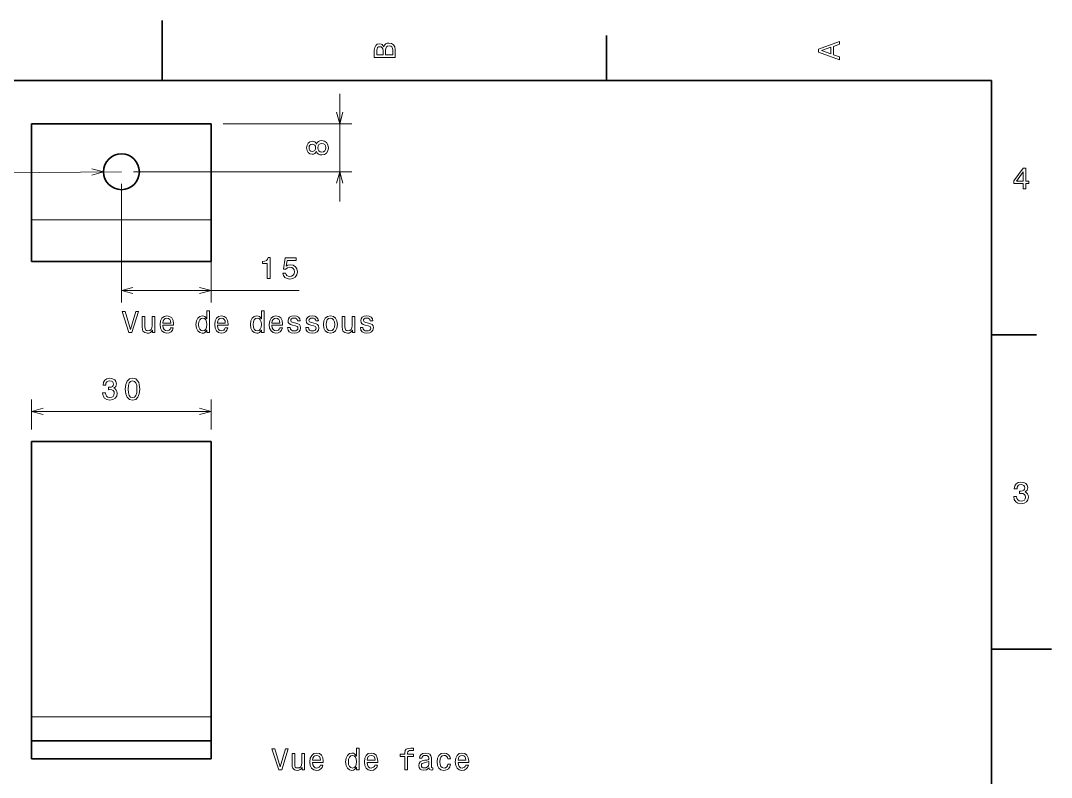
# Model space of a CAD drawing. Extents: x 0 to 297, y 0 to 210.
# Drawn here: x 124.9 to 297, y 83.6 to 210 of the extents above; entities that cross this region are included whole.
import ezdxf

# ---------------------------------------------------------------- set-up
doc = ezdxf.new("R2010")
doc.units = 0

msp = doc.modelspace()

# ---------------------------------------------------------------- linework, layer by layer
at = {"color": 7, "lineweight": 35, "ltscale": 0.25}
for p, q in [((148.5, 200), (148.5, 210)), ((287, 105), (297, 105))]:
    msp.add_line(p, q, dxfattribs=at)
at = {"color": 7, "lineweight": 35, "ltscale": 0.1875}
for p, q in [((222.699997, 200), (222.699997, 207.5)), ((287, 157.5), (294.5, 157.5))]:
    msp.add_line(p, q, dxfattribs=at)
at = {"color": 7, "lineweight": 35}
for p, q in [((287, 200), (10, 200)), ((287, 10), (287, 200)), ((126.693611, 192.764038), (156.693604, 192.764038)), ((126.693611, 169.74559), (156.693604, 169.74559)), ((156.693604, 139.729401), (126.693611, 139.729401)), ((126.693611, 139.729401), (126.693611, 93.710953)), ((156.693604, 93.710953), (156.693604, 139.729401)), ((126.693611, 89.710953), (156.693604, 89.710953)), ((126.693611, 86.710953), (156.693604, 86.710953))]:
    msp.add_line(p, q, dxfattribs=at)
at = {"color": 7, "lineweight": 13, "ltscale": 0.45}
msp.add_line((178.158203, 179.764038), (178.158203, 197.764038), dxfattribs=at)
at = {"color": 7, "lineweight": 35, "ltscale": 0.400461}
for p, q in [((126.693611, 192.764038), (126.693611, 176.74559)), ((156.693604, 176.74559), (156.693604, 192.764038))]:
    msp.add_line(p, q, dxfattribs=at)
at = {"color": 7, "lineweight": 13}
for p, q in [((158.693604, 192.764038), (180.158203, 192.764038)), ((141.693604, 184.764038), (98.991028, 184.421432)), ((143.693604, 184.764038), (180.158203, 184.764038)), ((126.693611, 176.74559), (156.693604, 176.74559)), ((141.693604, 164.931305), (171.410095, 164.931305)), ((126.693611, 144.738739), (156.693604, 144.738739)), ((126.693611, 93.710953), (156.693604, 93.710953))]:
    msp.add_line(p, q, dxfattribs=at)
at = {"color": 7, "lineweight": 13, "ltscale": 0.495818}
msp.add_line((141.693604, 182.764038), (141.693604, 162.931305), dxfattribs=at)
at = {"color": 7, "lineweight": 35, "ltscale": 0.175}
for p, q in [((126.693611, 169.74559), (126.693611, 176.74559)), ((156.693604, 169.74559), (156.693604, 176.74559))]:
    msp.add_line(p, q, dxfattribs=at)
at = {"color": 7, "lineweight": 13, "ltscale": 0.295357}
msp.add_line((156.693604, 174.74559), (156.693604, 162.931305), dxfattribs=at)
at = {"color": 7, "lineweight": 13, "ltscale": 0.125233}
for p, q in [((126.693611, 141.729401), (126.693611, 146.738739)), ((156.693604, 141.729401), (156.693604, 146.738739))]:
    msp.add_line(p, q, dxfattribs=at)
at = {"color": 7, "lineweight": 35, "ltscale": 0.1}
for p, q in [((126.693611, 89.710953), (126.693611, 93.710953)), ((156.693604, 89.710953), (156.693604, 93.710953))]:
    msp.add_line(p, q, dxfattribs=at)
at = {"color": 7, "lineweight": 35, "ltscale": 0.075}
for p, q in [((126.693611, 89.710953), (126.693611, 86.710953)), ((156.693604, 89.710953), (156.693604, 86.710953))]:
    msp.add_line(p, q, dxfattribs=at)
at = {"color": 7, "lineweight": 13}
for points in [[(185.542007, 205.630417), (185.249496, 205.983429), (185.052811, 206.074219), (184.81073, 206.104477), (184.432495, 206.03891), (184.160156, 205.842224), (183.993729, 205.524506), (183.933212, 205.080704), (183.933212, 203.835022), (187.433212, 203.835022), (187.433212, 205.151306), (187.36261, 205.620331), (187.155838, 205.968307), (186.828018, 206.185165), (186.384216, 206.260818), (186.08667, 206.215424), (185.839554, 206.094391), (185.65799, 205.897705)], [(185.385666, 204.984879), (185.385666, 204.298996), (184.351807, 204.298996), (184.351807, 205.025223), (184.382065, 205.297562), (184.472839, 205.489197), (184.629181, 205.605194), (184.86116, 205.645538), (185.093155, 205.600143), (185.254532, 205.479111), (185.355408, 205.272339)], [(187.014618, 205.095825), (187.014618, 204.298996), (185.809296, 204.298996), (185.809296, 205.050446), (185.844589, 205.368164), (185.9505, 205.595108), (186.132065, 205.731277), (186.394302, 205.776657), (186.671692, 205.731277), (186.863327, 205.605194), (186.979324, 205.393372)], [(261.633209, 203.466858), (261.633209, 203.930847), (260.604401, 204.298996), (260.604401, 205.695969), (261.633209, 206.064133), (261.633209, 206.538193), (258.128174, 205.257217), (258.128174, 204.742798)], [(260.17572, 204.460388), (258.632477, 205), (260.17572, 205.539627)], [(174.272034, 188.138672), (174.413239, 187.88147), (174.609924, 187.704956), (174.857056, 187.594009), (175.154602, 187.558701), (175.603455, 187.639389), (175.951431, 187.871384), (176.17334, 188.249619), (176.259064, 188.764038), (176.17334, 189.273407), (175.951431, 189.651642), (175.603455, 189.883636), (175.154602, 189.96936), (174.857056, 189.929016), (174.609924, 189.823105), (174.413239, 189.641556), (174.272034, 189.389389), (174.151001, 189.591125), (173.984573, 189.73233), (173.782837, 189.818069), (173.535721, 189.848328), (173.177658, 189.767639), (172.890198, 189.555817), (172.703583, 189.212875), (172.632996, 188.764038), (172.703583, 188.31015), (172.890198, 187.967209), (173.177658, 187.750336), (173.535721, 187.674698), (173.782837, 187.699905), (173.984573, 187.785645)], [(173.576065, 188.153809), (173.354172, 188.194153), (173.182693, 188.315186), (173.076782, 188.506836), (173.036438, 188.764038), (173.076782, 189.01619), (173.182693, 189.20784), (173.354172, 189.328873), (173.576065, 189.374268), (173.803009, 189.328873), (173.979523, 189.20784), (174.09552, 189.01619), (174.130829, 188.764038), (174.090485, 188.506836), (173.979523, 188.315186), (173.803009, 188.194153)], [(175.144516, 188.042847), (174.877228, 188.088242), (174.675491, 188.234497), (174.544373, 188.461441), (174.498978, 188.764038), (174.544373, 189.061584), (174.675491, 189.288528), (174.877228, 189.434784), (175.144516, 189.485214), (175.431976, 189.434784), (175.648834, 189.288528), (175.790039, 189.061584), (175.835434, 188.764038), (175.790039, 188.461441), (175.648834, 188.234497), (175.431976, 188.088242)], [(292.277374, 181.916794), (292.731262, 181.916794), (292.731262, 182.784225), (293.23056, 182.784225), (293.23056, 183.187683), (292.731262, 183.187683), (292.731262, 185.341141), (292.272339, 185.341141), (290.739197, 183.228027), (290.739197, 182.784225), (292.277374, 182.784225)], [(291.162842, 183.187683), (292.277374, 184.756134), (292.277374, 183.187683)], [(166.065292, 166.931305), (166.524216, 166.931305), (166.524216, 170.456512), (166.181274, 170.456512), (166.0905, 170.14888), (165.908951, 169.942108), (165.631561, 169.82106), (165.248291, 169.780716), (165.248291, 169.422653), (166.065292, 169.422653)], [(168.641373, 167.844116), (168.752319, 167.430573), (168.999435, 167.107803), (169.362549, 166.906082), (169.826523, 166.830429), (170.335892, 166.921204), (170.734314, 167.168335), (170.986465, 167.561707), (171.082291, 168.066025), (170.996552, 168.535049), (170.754486, 168.903198), (170.376236, 169.140228), (169.887054, 169.225967), (169.508804, 169.165451), (169.216293, 168.999023), (169.357513, 169.942108), (170.890656, 169.942108), (170.890656, 170.355652), (169.019608, 170.355652), (168.742233, 168.499741), (169.145691, 168.499741), (169.438202, 168.736771), (169.811401, 168.82251), (170.134155, 168.767029), (170.381287, 168.605652), (170.537628, 168.358536), (170.593094, 168.040802), (170.537628, 167.723083), (170.376236, 167.475967), (170.12912, 167.319626), (169.811401, 167.264145), (169.544098, 167.299454), (169.337341, 167.415451), (169.186035, 167.597), (169.110382, 167.844116)], [(144.089142, 161.394012), (143.211609, 158.413452), (142.308884, 161.394012), (141.829773, 161.394012), (142.959457, 157.888962), (143.463776, 157.888962), (144.568237, 161.394012)], [(147.29158, 160.597168), (146.847778, 160.597168), (146.847778, 159.033768), (146.797348, 158.67067), (146.651093, 158.408417), (146.424149, 158.247025), (146.126602, 158.196594), (145.889572, 158.236938), (145.738266, 158.357986), (145.652542, 158.564758), (145.63237, 158.857254), (145.63237, 160.597168), (145.188568, 160.597168), (145.188568, 158.81691), (145.20369, 158.458847), (145.299515, 158.161301), (145.592026, 157.888962), (146.061035, 157.793137), (146.313202, 157.828445), (146.53006, 157.91922), (146.71666, 158.075562), (146.86795, 158.302505), (146.86795, 157.888962), (147.29158, 157.888962)], [(148.628036, 159.114471), (150.403259, 159.114471), (150.408295, 159.321243), (150.327606, 159.901215), (150.105713, 160.33493), (149.752686, 160.597168), (149.283661, 160.692993), (148.824722, 160.592133), (148.471695, 160.309708), (148.244751, 159.850784), (148.164063, 159.24559), (148.239716, 158.625275), (148.46666, 158.171387), (148.814636, 157.888962), (149.268524, 157.793137), (149.661896, 157.858704), (149.984665, 158.030167), (150.221695, 158.302505), (150.357864, 158.665619), (149.919113, 158.665619), (149.828323, 158.463882), (149.697205, 158.312592), (149.324005, 158.191559), (149.036545, 158.247025), (148.819687, 158.423538), (148.678467, 158.711014), (148.628036, 159.099335)], [(148.628036, 159.487671), (148.683517, 159.835648), (148.819687, 160.09285), (149.026459, 160.249191), (149.298798, 160.304672), (149.566086, 160.249191), (149.772858, 160.09285), (149.898941, 159.835648), (149.944321, 159.487671)], [(155.976028, 158.307556), (155.976028, 157.888962), (156.41983, 157.888962), (156.41983, 161.509995), (155.981064, 161.509995), (155.981064, 160.183624), (155.643173, 160.56691), (155.436401, 160.6577), (155.199371, 160.692993), (154.770691, 160.592133), (154.437836, 160.309708), (154.220978, 159.85582), (154.14534, 159.24559), (154.220978, 158.635361), (154.437836, 158.176422), (154.770691, 157.888962), (155.199371, 157.793137), (155.436401, 157.828445), (155.648209, 157.91922)], [(155.275009, 160.294586), (155.56752, 160.223969), (155.789429, 160.027283), (155.920547, 159.699478), (155.970978, 159.24559), (155.920547, 158.786652), (155.789429, 158.458847), (155.56752, 158.257111), (155.275009, 158.191559), (154.997635, 158.257111), (154.785828, 158.458847), (154.644608, 158.791702), (154.599228, 159.24559), (154.644608, 159.694443), (154.785828, 160.022247), (154.997635, 160.223969)], [(157.736115, 159.114471), (159.511322, 159.114471), (159.516373, 159.321243), (159.435684, 159.901215), (159.213776, 160.33493), (158.860748, 160.597168), (158.391724, 160.692993), (157.9328, 160.592133), (157.579773, 160.309708), (157.352829, 159.850784), (157.272141, 159.24559), (157.347778, 158.625275), (157.574722, 158.171387), (157.922714, 157.888962), (158.376602, 157.793137), (158.769974, 157.858704), (159.092743, 158.030167), (159.329773, 158.302505), (159.465942, 158.665619), (159.027176, 158.665619), (158.936401, 158.463882), (158.805267, 158.312592), (158.432083, 158.191559), (158.144608, 158.247025), (157.92775, 158.423538), (157.786545, 158.711014), (157.736115, 159.099335)], [(157.736115, 159.487671), (157.79158, 159.835648), (157.92775, 160.09285), (158.134521, 160.249191), (158.40686, 160.304672), (158.674149, 160.249191), (158.88092, 160.09285), (159.007004, 159.835648), (159.052399, 159.487671)], [(165.084091, 158.307556), (165.084091, 157.888962), (165.527893, 157.888962), (165.527893, 161.509995), (165.089142, 161.509995), (165.089142, 160.183624), (164.751236, 160.56691), (164.544464, 160.6577), (164.307434, 160.692993), (163.878769, 160.592133), (163.545914, 160.309708), (163.329056, 159.85582), (163.253403, 159.24559), (163.329056, 158.635361), (163.545914, 158.176422), (163.878769, 157.888962), (164.307434, 157.793137), (164.544464, 157.828445), (164.756287, 157.91922)], [(164.383087, 160.294586), (164.675598, 160.223969), (164.897491, 160.027283), (165.028625, 159.699478), (165.079056, 159.24559), (165.028625, 158.786652), (164.897491, 158.458847), (164.675598, 158.257111), (164.383087, 158.191559), (164.105713, 158.257111), (163.89389, 158.458847), (163.752686, 158.791702), (163.707291, 159.24559), (163.752686, 159.694443), (163.89389, 160.022247), (164.105713, 160.223969)], [(166.844177, 159.114471), (168.6194, 159.114471), (168.624435, 159.321243), (168.543747, 159.901215), (168.321838, 160.33493), (167.968826, 160.597168), (167.499802, 160.692993), (167.040863, 160.592133), (166.687836, 160.309708), (166.460892, 159.850784), (166.380203, 159.24559), (166.455856, 158.625275), (166.6828, 158.171387), (167.030777, 157.888962), (167.484665, 157.793137), (167.878036, 157.858704), (168.200806, 158.030167), (168.437836, 158.302505), (168.574005, 158.665619), (168.135254, 158.665619), (168.044464, 158.463882), (167.913345, 158.312592), (167.540146, 158.191559), (167.252686, 158.247025), (167.035828, 158.423538), (166.894608, 158.711014), (166.844177, 159.099335)], [(166.844177, 159.487671), (166.899658, 159.835648), (167.035828, 160.09285), (167.242599, 160.249191), (167.514923, 160.304672), (167.782227, 160.249191), (167.988998, 160.09285), (168.115082, 159.835648), (168.160461, 159.487671)], [(170.818237, 159.467499), (170.389572, 159.568359), (170.071838, 159.684357), (169.965942, 159.921387), (169.996201, 160.087814), (170.102112, 160.208847), (170.273575, 160.2845), (170.520691, 160.314758), (170.757721, 160.2845), (170.944321, 160.19371), (171.065369, 160.057556), (171.115799, 159.875992), (171.549515, 159.875992), (171.549515, 159.886078), (171.473862, 160.213882), (171.26709, 160.4711), (170.944321, 160.632477), (170.520691, 160.692993), (170.09201, 160.632477), (169.779343, 160.466049), (169.582657, 160.218933), (169.522125, 159.90625), (169.56752, 159.603653), (169.70874, 159.391846), (169.94072, 159.24054), (170.278625, 159.134644), (170.772858, 159.013596), (171.075439, 158.887527), (171.156143, 158.786652), (171.186401, 158.635361), (171.141006, 158.448761), (171.019974, 158.307556), (170.823288, 158.216766), (170.561035, 158.186508), (170.283661, 158.216766), (170.08194, 158.322678), (169.94577, 158.494156), (169.890289, 158.731186), (169.461609, 158.731186), (169.532227, 158.327728), (169.738998, 158.035217), (170.066803, 157.858704), (170.520691, 157.793137), (170.994751, 157.858704), (171.342743, 158.035217), (171.55455, 158.317642), (171.630203, 158.685791), (171.574722, 159.00351), (171.418381, 159.220367), (171.161179, 159.361588)], [(173.854263, 159.467499), (173.425598, 159.568359), (173.107864, 159.684357), (173.001953, 159.921387), (173.032227, 160.087814), (173.138123, 160.208847), (173.309601, 160.2845), (173.556717, 160.314758), (173.793747, 160.2845), (173.980347, 160.19371), (174.101379, 160.057556), (174.151825, 159.875992), (174.585541, 159.875992), (174.585541, 159.886078), (174.509888, 160.213882), (174.303116, 160.4711), (173.980347, 160.632477), (173.556717, 160.692993), (173.128036, 160.632477), (172.815369, 160.466049), (172.618683, 160.218933), (172.558151, 159.90625), (172.603546, 159.603653), (172.744751, 159.391846), (172.976746, 159.24054), (173.314636, 159.134644), (173.808868, 159.013596), (174.111465, 158.887527), (174.192169, 158.786652), (174.222412, 158.635361), (174.177032, 158.448761), (174.056, 158.307556), (173.859314, 158.216766), (173.597061, 158.186508), (173.319687, 158.216766), (173.11795, 158.322678), (172.981781, 158.494156), (172.926315, 158.731186), (172.497635, 158.731186), (172.568237, 158.327728), (172.775009, 158.035217), (173.102829, 157.858704), (173.556717, 157.793137), (174.030777, 157.858704), (174.378754, 158.035217), (174.590576, 158.317642), (174.666229, 158.685791), (174.610748, 159.00351), (174.454407, 159.220367), (174.197205, 159.361588)], [(175.4328, 159.24054), (175.513489, 158.625275), (175.745483, 158.171387), (176.113632, 157.888962), (176.607864, 157.793137), (177.097061, 157.888962), (177.46521, 158.166336), (177.697205, 158.620224), (177.782944, 159.24054), (177.697205, 159.85582), (177.46521, 160.314758), (177.097061, 160.592133), (176.607864, 160.692993), (176.113632, 160.592133), (175.745483, 160.309708), (175.513489, 159.85582)], [(175.886688, 159.24559), (175.932068, 159.699478), (176.073288, 160.027283), (176.300232, 160.229019), (176.607864, 160.299622), (176.910461, 160.229019), (177.137405, 160.032333), (177.278625, 159.699478), (177.329041, 159.24559), (177.278625, 158.786652), (177.137405, 158.453796), (176.910461, 158.252075), (176.607864, 158.186508), (176.300232, 158.252075), (176.073288, 158.453796), (175.932068, 158.786652)], [(180.687836, 160.597168), (180.244034, 160.597168), (180.244034, 159.033768), (180.193604, 158.67067), (180.047348, 158.408417), (179.820404, 158.247025), (179.522858, 158.196594), (179.285828, 158.236938), (179.134521, 158.357986), (179.048782, 158.564758), (179.02861, 158.857254), (179.02861, 160.597168), (178.584808, 160.597168), (178.584808, 158.81691), (178.599945, 158.458847), (178.69577, 158.161301), (178.988266, 157.888962), (179.457291, 157.793137), (179.709442, 157.828445), (179.926315, 157.91922), (180.112915, 158.075562), (180.264206, 158.302505), (180.264206, 157.888962), (180.687836, 157.888962)], [(182.962341, 159.467499), (182.533661, 159.568359), (182.215942, 159.684357), (182.110031, 159.921387), (182.140289, 160.087814), (182.246185, 160.208847), (182.417664, 160.2845), (182.66478, 160.314758), (182.90181, 160.2845), (183.088409, 160.19371), (183.209442, 160.057556), (183.259888, 159.875992), (183.693604, 159.875992), (183.693604, 159.886078), (183.61795, 160.213882), (183.411179, 160.4711), (183.088409, 160.632477), (182.66478, 160.692993), (182.236115, 160.632477), (181.923431, 160.466049), (181.726746, 160.218933), (181.666229, 159.90625), (181.711609, 159.603653), (181.852814, 159.391846), (182.084808, 159.24054), (182.422699, 159.134644), (182.916946, 159.013596), (183.219543, 158.887527), (183.300232, 158.786652), (183.33049, 158.635361), (183.285095, 158.448761), (183.164063, 158.307556), (182.967377, 158.216766), (182.705124, 158.186508), (182.42775, 158.216766), (182.226013, 158.322678), (182.089859, 158.494156), (182.034378, 158.731186), (181.605713, 158.731186), (181.6763, 158.327728), (181.883087, 158.035217), (182.210892, 157.858704), (182.66478, 157.793137), (183.13884, 157.858704), (183.486832, 158.035217), (183.698639, 158.317642), (183.774292, 158.685791), (183.718811, 159.00351), (183.562469, 159.220367), (183.305267, 159.361588)], [(138.554703, 147.838165), (138.554703, 147.802856), (138.635391, 147.31871), (138.872437, 146.955597), (139.245636, 146.723602), (139.739868, 146.637878), (140.264359, 146.723602), (140.65773, 146.945511), (140.909897, 147.298538), (141.000671, 147.752426), (140.960327, 148.049988), (140.84938, 148.292053), (140.667816, 148.478653), (140.425751, 148.614822), (140.753555, 148.887146), (140.869553, 149.320862), (140.7939, 149.714233), (140.577042, 150.011795), (140.224014, 150.198395), (139.739868, 150.263947), (139.28598, 150.183258), (138.937988, 149.961365), (138.711044, 149.608337), (138.635391, 149.139313), (138.635391, 149.104004), (139.084244, 149.104004), (139.124588, 149.426788), (139.255722, 149.658768), (139.467529, 149.799988), (139.765076, 149.850403), (140.027328, 149.810059), (140.218979, 149.704163), (140.334961, 149.532684), (140.380356, 149.30069), (140.334961, 149.053589), (140.213928, 148.887146), (140.002106, 148.786285), (139.714645, 148.756027), (139.51796, 148.761078), (139.51796, 148.362656), (139.765076, 148.372742), (140.082809, 148.327362), (140.319839, 148.206329), (140.461044, 148.009644), (140.511475, 147.752426), (140.456009, 147.45993), (140.309753, 147.243073), (140.077759, 147.106903), (139.770126, 147.061508), (139.452408, 147.111938), (139.220413, 147.263245), (139.074158, 147.50531), (139.018677, 147.838165)], [(142.346207, 148.448395), (142.42186, 147.656616), (142.65889, 147.091766), (143.037125, 146.748825), (143.561615, 146.637878), (144.08107, 146.748825), (144.45932, 147.091766), (144.691299, 147.656616), (144.772003, 148.448395), (144.691299, 149.235138), (144.59549, 149.547821), (144.45932, 149.805023), (144.08107, 150.147964), (143.561615, 150.263947), (143.037125, 150.147964), (142.65889, 149.799988), (142.42186, 149.235138)], [(142.830353, 148.448395), (142.870697, 149.058624), (142.99678, 149.497375), (143.223724, 149.754593), (143.561615, 149.845367), (143.89447, 149.754593), (144.121429, 149.497375), (144.247498, 149.058624), (144.287842, 148.448395), (144.247498, 147.83313), (144.121429, 147.394348), (143.89447, 147.137146), (143.561615, 147.051422), (143.223724, 147.137146), (142.99678, 147.394348), (142.870697, 147.83313)], [(290.729126, 130.51622), (290.729126, 130.480911), (290.809814, 129.996765), (291.046844, 129.633652), (291.420044, 129.401657), (291.914276, 129.315933), (292.438782, 129.401657), (292.832153, 129.623566), (293.08429, 129.976593), (293.175079, 130.430481), (293.134735, 130.728027), (293.023773, 130.970108), (292.842224, 131.156708), (292.600159, 131.292877), (292.927948, 131.565216), (293.043945, 131.998932), (292.968292, 132.392303), (292.751434, 132.68985), (292.398407, 132.87645), (291.914276, 132.942017), (291.460388, 132.861313), (291.112396, 132.63942), (290.885468, 132.286392), (290.809814, 131.817368), (290.809814, 131.782074), (291.258636, 131.782074), (291.299011, 132.104828), (291.430115, 132.336823), (291.641937, 132.478027), (291.939484, 132.528473), (292.201721, 132.488113), (292.393372, 132.382217), (292.509369, 132.210739), (292.554749, 131.97876), (292.509369, 131.731628), (292.388336, 131.565216), (292.176514, 131.46434), (291.889069, 131.434082), (291.692383, 131.439133), (291.692383, 131.04071), (291.939484, 131.050797), (292.257202, 131.005417), (292.494232, 130.884369), (292.635468, 130.687683), (292.685883, 130.430481), (292.630402, 130.13797), (292.484161, 129.921112), (292.252167, 129.784943), (291.944519, 129.739563), (291.626801, 129.789993), (291.394806, 129.941284), (291.248566, 130.183365), (291.193085, 130.51622)], [(169.089142, 88.377808), (168.211609, 85.397263), (167.308884, 88.377808), (166.829773, 88.377808), (167.959457, 84.872765), (168.463776, 84.872765), (169.568237, 88.377808)], [(180.976028, 85.291351), (180.976028, 84.872765), (181.41983, 84.872765), (181.41983, 88.493805), (180.981064, 88.493805), (180.981064, 87.167435), (180.643173, 87.55072), (180.436401, 87.641495), (180.199371, 87.676796), (179.770691, 87.575935), (179.437836, 87.29351), (179.220978, 86.839622), (179.14534, 86.229393), (179.220978, 85.619164), (179.437836, 85.160225), (179.770691, 84.872765), (180.199371, 84.776947), (180.436401, 84.812248), (180.648209, 84.903023)], [(189.035095, 87.111961), (189.035095, 84.872765), (189.478912, 84.872765), (189.478912, 87.111961), (190.487549, 87.111961), (190.487549, 87.490196), (189.478912, 87.490196), (189.478912, 87.656624), (189.514206, 87.858353), (189.630203, 87.994522), (189.826889, 88.075211), (190.109314, 88.105476), (190.487549, 88.085304), (190.487549, 88.468582), (190.008453, 88.493805), (189.574738, 88.44841), (189.272141, 88.312248), (189.090576, 88.075211), (189.035095, 87.73732), (189.035095, 87.490196), (188.223145, 87.490196), (188.223145, 87.111961)], [(172.29158, 87.580978), (171.847778, 87.580978), (171.847778, 86.017578), (171.797348, 85.654465), (171.651093, 85.39222), (171.424149, 85.230835), (171.126602, 85.180405), (170.889572, 85.220749), (170.738266, 85.341782), (170.652542, 85.548553), (170.63237, 85.841064), (170.63237, 87.580978), (170.188568, 87.580978), (170.188568, 85.80072), (170.20369, 85.44265), (170.299515, 85.145096), (170.592026, 84.872765), (171.061035, 84.776947), (171.313202, 84.812248), (171.53006, 84.903023), (171.71666, 85.059364), (171.86795, 85.286308), (171.86795, 84.872765), (172.29158, 84.872765)], [(173.628036, 86.098267), (175.403259, 86.098267), (175.408295, 86.305038), (175.327606, 86.88501), (175.105713, 87.318733), (174.752686, 87.580978), (174.283661, 87.676796), (173.824722, 87.575935), (173.471695, 87.29351), (173.244751, 86.834579), (173.164063, 86.229393), (173.239716, 85.609077), (173.46666, 85.155182), (173.814636, 84.872765), (174.268524, 84.776947), (174.661896, 84.842506), (174.984665, 85.013977), (175.221695, 85.286308), (175.357864, 85.649422), (174.919113, 85.649422), (174.828323, 85.447693), (174.697205, 85.296394), (174.324005, 85.175362), (174.036545, 85.230835), (173.819687, 85.407349), (173.678467, 85.694809), (173.628036, 86.083138)], [(173.628036, 86.471466), (173.683517, 86.81945), (173.819687, 87.076653), (174.026459, 87.232994), (174.298798, 87.288467), (174.566086, 87.232994), (174.772858, 87.076653), (174.898941, 86.81945), (174.944321, 86.471466)], [(180.275009, 87.278381), (180.56752, 87.207779), (180.789429, 87.011093), (180.920547, 86.683281), (180.970978, 86.229393), (180.920547, 85.770462), (180.789429, 85.44265), (180.56752, 85.240921), (180.275009, 85.175362), (179.997635, 85.240921), (179.785828, 85.44265), (179.644608, 85.775505), (179.599228, 86.229393), (179.644608, 86.678238), (179.785828, 87.00605), (179.997635, 87.207779)], [(182.736115, 86.098267), (184.511322, 86.098267), (184.516373, 86.305038), (184.435684, 86.88501), (184.213776, 87.318733), (183.860748, 87.580978), (183.391724, 87.676796), (182.9328, 87.575935), (182.579773, 87.29351), (182.352829, 86.834579), (182.272141, 86.229393), (182.347778, 85.609077), (182.574722, 85.155182), (182.922714, 84.872765), (183.376602, 84.776947), (183.769974, 84.842506), (184.092743, 85.013977), (184.329773, 85.286308), (184.465942, 85.649422), (184.027176, 85.649422), (183.936401, 85.447693), (183.805267, 85.296394), (183.432083, 85.175362), (183.144608, 85.230835), (182.92775, 85.407349), (182.786545, 85.694809), (182.736115, 86.083138)], [(182.736115, 86.471466), (182.79158, 86.81945), (182.92775, 87.076653), (183.134521, 87.232994), (183.40686, 87.288467), (183.674149, 87.232994), (183.88092, 87.076653), (184.007004, 86.81945), (184.052399, 86.471466)], [(193.064636, 85.225792), (193.064636, 85.210663), (193.089859, 85.039192), (193.165512, 84.918152), (193.483231, 84.822334), (193.730347, 84.862679), (193.730347, 85.20562), (193.624435, 85.190491), (193.483231, 85.25605), (193.458008, 85.457779), (193.458008, 86.859795), (193.397491, 87.217865), (193.220978, 87.470024), (192.913345, 87.621323), (192.47963, 87.676796), (192.056, 87.61628), (191.743317, 87.444809), (191.546631, 87.177521), (191.481064, 86.824493), (191.481064, 86.794235), (191.879486, 86.794235), (191.91478, 87.00605), (192.025742, 87.157349), (192.207291, 87.248123), (192.464493, 87.283424), (192.711609, 87.258209), (192.888123, 87.182564), (192.994034, 87.051437), (193.029343, 86.869881), (193.009171, 86.658066), (192.928467, 86.552162), (192.726746, 86.501724), (192.348511, 86.46138), (191.91478, 86.370605), (191.607147, 86.209221), (191.425598, 85.957062), (191.370117, 85.583862), (191.420547, 85.251007), (191.576889, 85.003891), (191.829056, 84.847549), (192.177032, 84.792076), (192.646057, 84.89798)], [(193.014206, 85.820892), (192.95369, 85.558647), (192.792313, 85.356911), (192.550232, 85.225792), (192.252686, 85.180405), (192.061035, 85.20562), (191.924866, 85.286308), (191.839142, 85.427521), (191.813919, 85.624207), (191.834091, 85.80072), (191.91478, 85.926796), (192.237549, 86.068008), (192.646057, 86.128525), (193.014206, 86.249565)], [(196.21666, 86.683281), (196.655426, 86.683281), (196.564636, 87.086739), (196.347778, 87.404465), (196.009888, 87.601151), (195.571121, 87.676796), (195.086975, 87.575935), (194.718811, 87.29351), (194.486832, 86.834579), (194.406143, 86.219307), (194.481781, 85.609077), (194.70874, 85.155182), (195.066803, 84.872765), (195.556, 84.776947), (195.989716, 84.852592), (196.327606, 85.064407), (196.559601, 85.397263), (196.660461, 85.841064), (196.236832, 85.841064), (196.161179, 85.558647), (196.019974, 85.346825), (195.818237, 85.215706), (195.571121, 85.175362), (195.263489, 85.240921), (195.04158, 85.44265), (194.905426, 85.770462), (194.860031, 86.234436), (194.905426, 86.688324), (195.046631, 87.016136), (195.273575, 87.217865), (195.571121, 87.288467), (195.833374, 87.24308), (196.03006, 87.12709), (196.161179, 86.935448)], [(197.916229, 86.098267), (199.691437, 86.098267), (199.696487, 86.305038), (199.615784, 86.88501), (199.39389, 87.318733), (199.040863, 87.580978), (198.571838, 87.676796), (198.112915, 87.575935), (197.759888, 87.29351), (197.532944, 86.834579), (197.45224, 86.229393), (197.527893, 85.609077), (197.754837, 85.155182), (198.102829, 84.872765), (198.556717, 84.776947), (198.950089, 84.842506), (199.272858, 85.013977), (199.509888, 85.286308), (199.646057, 85.649422), (199.207291, 85.649422), (199.116516, 85.447693), (198.985382, 85.296394), (198.612183, 85.175362), (198.324722, 85.230835), (198.107864, 85.407349), (197.96666, 85.694809), (197.916229, 86.083138)], [(197.916229, 86.471466), (197.971695, 86.81945), (198.107864, 87.076653), (198.314636, 87.232994), (198.586975, 87.288467), (198.854263, 87.232994), (199.061035, 87.076653), (199.187119, 86.81945), (199.232513, 86.471466)]]:
    msp.add_lwpolyline(points, close=True, dxfattribs=at)
for points in [[(177.640564, 194.695892), (178.158203, 192.764038), (178.675842, 194.695892)], [(136.766068, 184.206848), (138.69371, 184.73996), (136.757767, 185.242081)], [(178.675842, 182.832184), (178.158203, 184.764038), (177.640564, 182.832184)], [(143.625458, 165.448929), (141.693604, 164.931305), (143.625458, 164.413666)], [(154.761765, 164.413666), (156.693604, 164.931305), (154.761765, 165.448929)], [(128.625458, 145.256378), (126.693611, 144.738739), (128.625458, 144.2211)], [(154.761765, 144.2211), (156.693604, 144.738739), (154.761765, 145.256378)]]:
    msp.add_lwpolyline(points, dxfattribs=at)
at = {"color": 7, "lineweight": 35}
msp.add_circle((141.693604, 184.764038), 3, dxfattribs=at)

doc.saveas('drawing.dxf')
